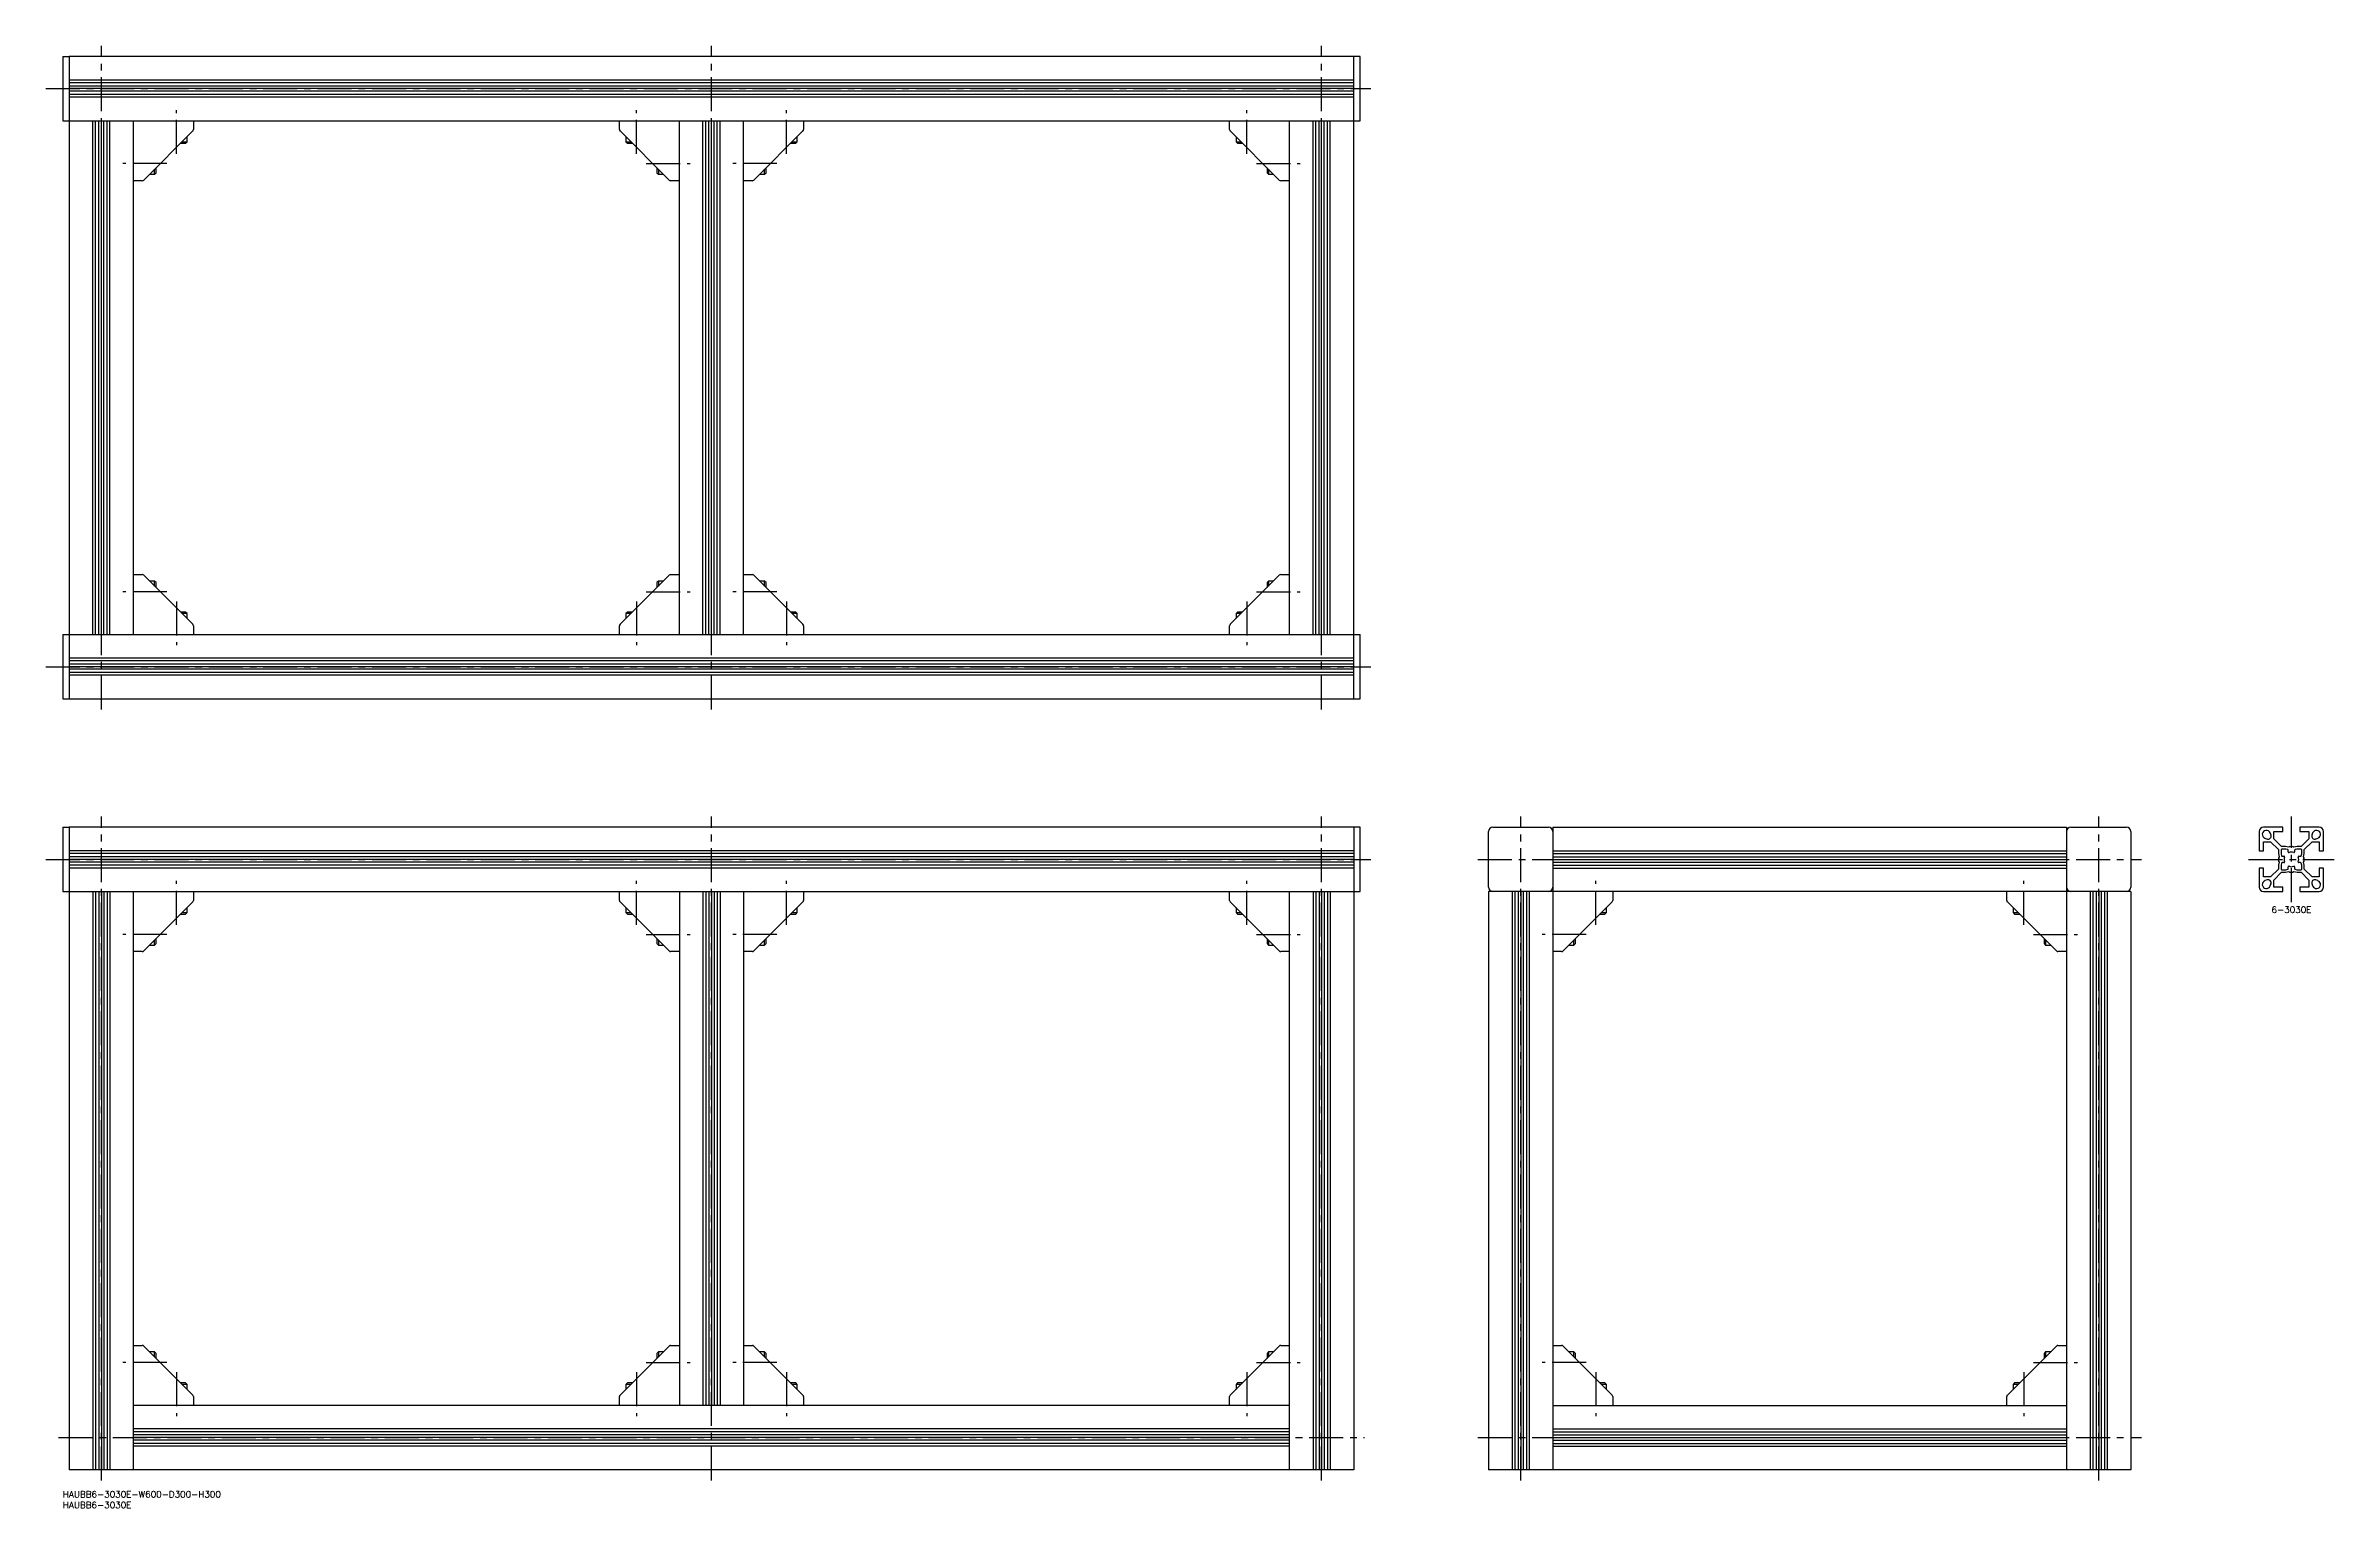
# Model space of a CAD drawing. Extents: x -8 to 1061, y -8 to 675.
import ezdxf

# ---------------------------------------------------------------- set-up
doc = ezdxf.new("R2010")
doc.units = 0
doc.header["$LTSCALE"] = 0.5
doc.linetypes.add('CENTER', pattern=[50.8, 31.75, -6.35, 6.35, -6.35])
for name, color, linetype in [('MSM_CENTER', 1, 'CENTER'), ('MSM_CONTINUOUS', 7, 'CONTINUOUS'), ('MSM_PART_NUMBER', 7, 'CONTINUOUS')]:
    doc.layers.add(name, color=color, linetype=linetype)
doc.styles.get("Standard").update_dxf_attribs({"font": 'txt.shx', "height": 3, "bigfont": 'bigfont.shx'})

# ---------------------------------------------------------------- blocks, each defined once
blk = doc.blocks.new('*U8')
at = {"layer": 'MSM_PART_NUMBER'}
blk.add_text('HAUBB6-3030E-W600-D300-H300', height=3, dxfattribs=at).set_placement((0, -3))
blk = doc.blocks.new('*U9')
at = {"layer": 'MSM_PART_NUMBER'}
blk.add_text('HAUBB6-3030E', height=3, dxfattribs=at).set_placement((0, -8))
blk = doc.blocks.new('*U10')
at = {"layer": 'MSM_PART_NUMBER'}
blk.add_text('6-3030E', height=3, dxfattribs=at).set_placement((1031.7, 270))

msp = doc.modelspace()

# ---------------------------------------------------------------- linework, layer by layer
at = {"layer": 'MSM_CENTER'}
for p, q in [((18, 365), (18, 675)), ((303, 365), (303, 675)), ((588, 365), (588, 675)), ((-8, 655), (611, 655)), ((53, 624.5), (53, 645)), ((268, 624.5), (268, 645)), ((338, 624.5), (338, 645)), ((553, 624.5), (553, 645)), ((48.5, 620), (28, 620)), ((272.5, 620), (293, 620)), ((333.5, 620), (313, 620)), ((557.5, 620), (578, 620)), ((48.5, 420), (28, 420)), ((272.5, 420), (293, 420)), ((333.5, 420), (313, 420)), ((557.5, 420), (578, 420)), ((53, 415.5), (53, 395)), ((268, 415.5), (268, 395)), ((338, 415.5), (338, 395)), ((553, 415.5), (553, 395)), ((-8, 385), (611, 385)), ((18, 5), (18, 315)), ((303, 5), (303, 315)), ((588, 5), (588, 315)), ((681, 5), (681, 315)), ((951, 5), (951, 315)), ((1041, 275), (1041, 315)), ((-8, 295), (611, 295)), ((661, 295), (971, 295)), ((1021, 295), (1061, 295)), ((53, 264.5), (53, 285)), ((268, 264.5), (268, 285)), ((338, 264.5), (338, 285)), ((553, 264.5), (553, 285)), ((716, 264.5), (716, 285)), ((916, 264.5), (916, 285)), ((48.5, 260), (28, 260)), ((272.5, 260), (293, 260)), ((333.5, 260), (313, 260)), ((557.5, 260), (578, 260)), ((711.5, 260), (691, 260)), ((920.5, 260), (941, 260)), ((48.5, 60), (28, 60)), ((53, 55.5), (53, 35)), ((268, 55.5), (268, 35)), ((272.5, 60), (293, 60)), ((333.5, 60), (313, 60)), ((338, 55.5), (338, 35)), ((553, 55.5), (553, 35)), ((557.5, 60), (578, 60)), ((711.5, 60), (691, 60)), ((716, 55.5), (716, 35)), ((916, 55.5), (916, 35)), ((920.5, 60), (941, 60)), ((-2, 25), (608, 25)), ((661, 25), (971, 25))]:
    msp.add_line(p, q, dxfattribs=at)
at = {"layer": 'MSM_CONTINUOUS'}
for p, q in [((0, 670), (3, 670)), ((0, 670), (0, 640)), ((3, 670), (3, 370)), ((606, 670), (3, 670)), ((603, 370), (603, 670)), ((606, 640), (606, 670)), ((603, 659), (3, 659)), ((603, 657.7), (3, 657.7)), ((603, 656.2), (3, 656.2)), ((603, 655), (3, 655)), ((603, 653.8), (3, 653.8)), ((603, 652.3), (3, 652.3)), ((603, 651), (3, 651)), ((0, 640), (606, 640)), ((14, 400), (14, 640)), ((15.3, 400), (15.3, 640)), ((16.8, 400), (16.8, 640)), ((18, 400), (18, 640)), ((19.2, 400), (19.2, 640)), ((20.7, 400), (20.7, 640)), ((22, 400), (22, 640)), ((33, 400), (33, 640)), ((60.7, 635.2), (37.8, 612.3)), ((58, 630.2), (58, 632.5)), ((61, 640), (61, 635.9)), ((260, 635.9), (260, 640)), ((283.2, 612.3), (260.3, 635.2)), ((263, 632.5), (263, 630.2)), ((288, 400), (288, 640)), ((299, 400), (299, 640)), ((300.3, 400), (300.3, 640)), ((301.8, 400), (301.8, 640)), ((303, 400), (303, 640)), ((304.2, 400), (304.2, 640)), ((305.7, 400), (305.7, 640)), ((307, 400), (307, 640)), ((318, 400), (318, 640)), ((345.7, 635.2), (322.8, 612.3)), ((343, 630.2), (343, 632.5)), ((346, 640), (346, 635.9)), ((545, 635.9), (545, 640)), ((568.2, 612.3), (545.3, 635.2)), ((548, 632.5), (548, 630.2)), ((573, 400), (573, 640)), ((584, 400), (584, 640)), ((585.3, 400), (585.3, 640)), ((586.8, 400), (586.8, 640)), ((588, 400), (588, 640)), ((589.2, 400), (589.2, 640)), ((590.7, 400), (590.7, 640)), ((592, 400), (592, 640)), ((55, 629.5), (57.3, 629.5)), ((55.7, 630.2), (58, 630.2)), ((57.3, 629.5), (58, 630.2)), ((263, 630.2), (263.7, 629.5)), ((263, 630.2), (265.3, 630.2)), ((263.7, 629.5), (266, 629.5)), ((340, 629.5), (342.3, 629.5)), ((340.7, 630.2), (343, 630.2)), ((342.3, 629.5), (343, 630.2)), ((548, 630.2), (548.7, 629.5)), ((548, 630.2), (550.3, 630.2)), ((548.7, 629.5), (551, 629.5)), ((37.1, 612), (33, 612)), ((40.5, 615), (42.8, 615)), ((42.8, 615), (42.8, 617.3)), ((42.8, 615), (43.5, 615.7)), ((43.5, 615.7), (43.5, 618)), ((277.5, 618), (277.5, 615.7)), ((277.5, 615.7), (278.2, 615)), ((278.2, 617.3), (278.2, 615)), ((278.2, 615), (280.5, 615)), ((288, 612), (283.9, 612)), ((322.1, 612), (318, 612)), ((325.5, 615), (327.8, 615)), ((327.8, 615), (327.8, 617.3)), ((327.8, 615), (328.5, 615.7)), ((328.5, 615.7), (328.5, 618)), ((562.5, 618), (562.5, 615.7)), ((562.5, 615.7), (563.2, 615)), ((563.2, 617.3), (563.2, 615)), ((563.2, 615), (565.5, 615)), ((573, 612), (568.9, 612)), ((33, 428), (37.1, 428)), ((37.8, 427.7), (60.7, 404.8)), ((260.3, 404.8), (283.2, 427.7)), ((283.9, 428), (288, 428)), ((318, 428), (322.1, 428)), ((322.8, 427.7), (345.7, 404.8)), ((545.3, 404.8), (568.2, 427.7)), ((568.9, 428), (573, 428)), ((42.8, 425), (40.5, 425)), ((43.5, 424.3), (42.8, 425)), ((42.8, 422.7), (42.8, 425)), ((43.5, 422), (43.5, 424.3)), ((278.2, 425), (277.5, 424.3)), ((277.5, 424.3), (277.5, 422)), ((280.5, 425), (278.2, 425)), ((278.2, 425), (278.2, 422.7)), ((327.8, 425), (325.5, 425)), ((328.5, 424.3), (327.8, 425)), ((327.8, 422.7), (327.8, 425)), ((328.5, 422), (328.5, 424.3)), ((563.2, 425), (562.5, 424.3)), ((562.5, 424.3), (562.5, 422)), ((565.5, 425), (563.2, 425)), ((563.2, 425), (563.2, 422.7)), ((57.3, 410.5), (55, 410.5)), ((58, 409.8), (55.7, 409.8)), ((58, 409.8), (57.3, 410.5)), ((58, 407.5), (58, 409.8)), ((263.7, 410.5), (263, 409.8)), ((263, 409.8), (263, 407.5)), ((265.3, 409.8), (263, 409.8)), ((266, 410.5), (263.7, 410.5)), ((342.3, 410.5), (340, 410.5)), ((343, 409.8), (340.7, 409.8)), ((343, 409.8), (342.3, 410.5)), ((343, 407.5), (343, 409.8)), ((548.7, 410.5), (548, 409.8)), ((548, 409.8), (548, 407.5)), ((550.3, 409.8), (548, 409.8)), ((551, 410.5), (548.7, 410.5)), ((0, 400), (606, 400)), ((0, 400), (0, 370)), ((61, 404.1), (61, 400)), ((260, 400), (260, 404.1)), ((346, 404.1), (346, 400)), ((545, 400), (545, 404.1)), ((606, 370), (606, 400)), ((603, 389), (3, 389)), ((603, 387.7), (3, 387.7)), ((603, 386.2), (3, 386.2)), ((603, 385), (3, 385)), ((603, 383.8), (3, 383.8)), ((603, 382.3), (3, 382.3)), ((603, 381), (3, 381)), ((0, 370), (606, 370)), ((0, 310), (3, 310)), ((0, 310), (0, 280)), ((3, 310), (3, 280)), ((606, 310), (3, 310)), ((603, 310), (603, 10)), ((606, 280), (606, 310)), ((666, 282), (666, 308)), ((668, 310), (694, 310)), ((696, 310), (696, 10)), ((696, 310), (936, 310)), ((936, 310), (936, 10)), ((938, 310), (964, 310)), ((966, 308), (966, 282)), ((1026, 308), (1026, 299)), ((1037, 310), (1028, 310)), ((1028, 299), (1028, 303.2)), ((1028, 303.2), (1031.3, 303.2)), ((1028.6, 304.9), (1029.7, 304.5)), ((1031.5, 306.3), (1031.1, 307.4)), ((1031.3, 303.2), (1035, 299.6)), ((1032.8, 304.7), (1032.8, 308)), ((1032.8, 308), (1037, 308)), ((1036.4, 301), (1032.8, 304.7)), ((1035, 299.6), (1035, 297.7)), ((1036.2, 299.5), (1036.2, 297.6)), ((1038.3, 301), (1036.4, 301)), ((1038.4, 299.8), (1036.5, 299.8)), ((1037, 308), (1037, 310)), ((1039.8, 300.7), (1038.3, 301)), ((1039.3, 299.6), (1038.4, 299.8)), ((1039.5, 298.5), (1039.5, 299.3)), ((1040.2, 301), (1039.8, 300.7)), ((1041, 300.7), (1040.5, 301)), ((1041.5, 301), (1041, 300.7)), ((1042.2, 300.7), (1041.8, 301)), ((1043.7, 301), (1042.2, 300.7)), ((1042.5, 299.3), (1042.5, 298.5)), ((1043.6, 299.8), (1042.7, 299.6)), ((1045.5, 299.8), (1043.6, 299.8)), ((1045.6, 301), (1043.7, 301)), ((1054, 310), (1045, 310)), ((1045, 310), (1045, 308)), ((1045, 308), (1049.2, 308)), ((1049.2, 304.7), (1045.6, 301)), ((1045.8, 297.6), (1045.8, 299.5)), ((1047, 299.6), (1050.7, 303.2)), ((1047, 297.7), (1047, 299.6)), ((1049.2, 308), (1049.2, 304.7)), ((1050.9, 307.4), (1050.5, 306.3)), ((1050.7, 303.2), (1054, 303.2)), ((1052.3, 304.5), (1053.4, 304.9)), ((1054, 303.2), (1054, 299)), ((1056, 299), (1056, 308)), ((603, 299), (3, 299)), ((603, 297.7), (3, 297.7)), ((603, 296.2), (3, 296.2)), ((603, 295), (3, 295)), ((603, 293.8), (3, 293.8)), ((603, 292.3), (3, 292.3)), ((603, 291), (3, 291)), ((696, 299), (936, 299)), ((696, 297.7), (936, 297.7)), ((696, 296.2), (936, 296.2)), ((696, 295), (936, 295)), ((696, 293.8), (936, 293.8)), ((696, 292.3), (936, 292.3)), ((696, 291), (936, 291)), ((1026, 299), (1028, 299)), ((1026, 291), (1026, 282)), ((1028, 291), (1026, 291)), ((1028, 286.8), (1028, 291)), ((1035, 290.4), (1031.3, 286.8)), ((1032.8, 285.3), (1036.4, 289)), ((1035, 297.7), (1035.3, 296.2)), ((1035.3, 296.2), (1035, 295.8)), ((1035, 295.4), (1035.3, 295)), ((1035.3, 295), (1035, 294.6)), ((1035, 294.2), (1035.3, 293.8)), ((1035.3, 293.8), (1035, 292.3)), ((1035, 292.3), (1035, 290.4)), ((1036.2, 297.6), (1036.4, 296.7)), ((1036.4, 293.3), (1036.2, 292.4)), ((1036.2, 292.4), (1036.2, 290.5)), ((1036.4, 289), (1038.3, 289)), ((1036.5, 290.2), (1038.4, 290.2)), ((1036.7, 296.5), (1037.5, 296.5)), ((1037.5, 293.5), (1036.7, 293.5)), ((1038.3, 289), (1039.8, 289.3)), ((1038.4, 290.2), (1039.3, 290.4)), ((1039.5, 290.7), (1039.5, 291.5)), ((1039.8, 289.3), (1040.2, 289)), ((1040.5, 289), (1041, 289.3)), ((1041, 289.3), (1041.5, 289)), ((1041.8, 289), (1042.2, 289.3)), ((1042.2, 289.3), (1043.7, 289)), ((1042.5, 291.5), (1042.5, 290.7)), ((1042.7, 290.4), (1043.6, 290.2)), ((1043.6, 290.2), (1045.5, 290.2)), ((1043.7, 289), (1045.6, 289)), ((1044.5, 296.5), (1045.3, 296.5)), ((1045.3, 293.5), (1044.5, 293.5)), ((1045.6, 296.7), (1045.8, 297.6)), ((1045.8, 292.4), (1045.6, 293.3)), ((1045.6, 289), (1049.2, 285.3)), ((1045.8, 290.5), (1045.8, 292.4)), ((1046.7, 296.2), (1047, 297.7)), ((1047, 295.8), (1046.7, 296.2)), ((1046.7, 295), (1047, 295.4)), ((1047, 294.6), (1046.7, 295)), ((1046.7, 293.8), (1047, 294.2)), ((1047, 292.3), (1046.7, 293.8)), ((1047, 290.4), (1047, 292.3)), ((1050.7, 286.8), (1047, 290.4)), ((1054, 299), (1056, 299)), ((1054, 291), (1054, 286.8)), ((1056, 291), (1054, 291)), ((1056, 282), (1056, 291)), ((0, 280), (606, 280)), ((3, 280), (3, 10)), ((14, 280), (14, 10)), ((15.3, 280), (15.3, 10)), ((16.8, 280), (16.8, 10)), ((18, 280), (18, 10)), ((19.2, 280), (19.2, 10)), ((20.7, 280), (20.7, 10)), ((22, 280), (22, 10)), ((33, 10), (33, 280)), ((61, 280), (61, 275.9)), ((260, 275.9), (260, 280)), ((288, 280), (288, 40)), ((299, 280), (299, 40)), ((300.3, 280), (300.3, 40)), ((301.8, 280), (301.8, 40)), ((303, 280), (303, 40)), ((304.2, 280), (304.2, 40)), ((305.7, 280), (305.7, 40)), ((307, 280), (307, 40)), ((318, 280), (318, 40)), ((346, 280), (346, 275.9)), ((545, 275.9), (545, 280)), ((573, 10), (573, 280)), ((584, 280), (584, 10)), ((585.3, 280), (585.3, 10)), ((586.8, 280), (586.8, 10)), ((588, 280), (588, 10)), ((589.2, 280), (589.2, 10)), ((590.7, 280), (590.7, 10)), ((592, 280), (592, 10)), ((966, 280), (666, 280)), ((666, 280), (666, 10)), ((677, 280), (677, 10)), ((678.3, 280), (678.3, 10)), ((679.8, 280), (679.8, 10)), ((681, 280), (681, 10)), ((682.2, 280), (682.2, 10)), ((683.7, 280), (683.7, 10)), ((685, 280), (685, 10)), ((724, 280), (724, 275.9)), ((908, 275.9), (908, 280)), ((947, 280), (947, 10)), ((948.3, 280), (948.3, 10)), ((949.8, 280), (949.8, 10)), ((951, 280), (951, 10)), ((952.2, 280), (952.2, 10)), ((953.7, 280), (953.7, 10)), ((955, 280), (955, 10)), ((966, 280), (966, 10)), ((1031.3, 286.8), (1028, 286.8)), ((1028, 280), (1037, 280)), ((1029.7, 285.5), (1028.6, 285.1)), ((1031.1, 282.6), (1031.5, 283.7)), ((1032.8, 282), (1032.8, 285.3)), ((1037, 282), (1032.8, 282)), ((1037, 280), (1037, 282)), ((1049.2, 282), (1045, 282)), ((1045, 282), (1045, 280)), ((1045, 280), (1054, 280)), ((1049.2, 285.3), (1049.2, 282)), ((1050.5, 283.7), (1050.9, 282.6)), ((1054, 286.8), (1050.7, 286.8)), ((1053.4, 285.1), (1052.3, 285.5)), ((60.7, 275.2), (37.8, 252.3)), ((55, 269.5), (57.3, 269.5)), ((55.7, 270.2), (58, 270.2)), ((57.3, 269.5), (58, 270.2)), ((58, 270.2), (58, 272.5)), ((283.2, 252.3), (260.3, 275.2)), ((263, 272.5), (263, 270.2)), ((263, 270.2), (263.7, 269.5)), ((263, 270.2), (265.3, 270.2)), ((263.7, 269.5), (266, 269.5)), ((345.7, 275.2), (322.8, 252.3)), ((340, 269.5), (342.3, 269.5)), ((340.7, 270.2), (343, 270.2)), ((342.3, 269.5), (343, 270.2)), ((343, 270.2), (343, 272.5)), ((568.2, 252.3), (545.3, 275.2)), ((548, 272.5), (548, 270.2)), ((548, 270.2), (548.7, 269.5)), ((548, 270.2), (550.3, 270.2)), ((548.7, 269.5), (551, 269.5)), ((723.7, 275.2), (700.8, 252.3)), ((718, 269.5), (720.3, 269.5)), ((718.7, 270.2), (721, 270.2)), ((720.3, 269.5), (721, 270.2)), ((721, 270.2), (721, 272.5)), ((931.2, 252.3), (908.3, 275.2)), ((911, 272.5), (911, 270.2)), ((911, 270.2), (911.7, 269.5)), ((911, 270.2), (913.3, 270.2)), ((911.7, 269.5), (914, 269.5)), ((42.8, 255), (42.8, 257.3)), ((43.5, 255.7), (43.5, 258)), ((277.5, 258), (277.5, 255.7)), ((278.2, 257.3), (278.2, 255)), ((327.8, 255), (327.8, 257.3)), ((328.5, 255.7), (328.5, 258)), ((562.5, 258), (562.5, 255.7)), ((563.2, 257.3), (563.2, 255)), ((705.8, 255), (705.8, 257.3)), ((706.5, 255.7), (706.5, 258)), ((925.5, 258), (925.5, 255.7)), ((926.2, 257.3), (926.2, 255)), ((37.1, 252), (33, 252)), ((40.5, 255), (42.8, 255)), ((42.8, 255), (43.5, 255.7)), ((277.5, 255.7), (278.2, 255)), ((278.2, 255), (280.5, 255)), ((288, 252), (283.9, 252)), ((322.1, 252), (318, 252)), ((325.5, 255), (327.8, 255)), ((327.8, 255), (328.5, 255.7)), ((562.5, 255.7), (563.2, 255)), ((563.2, 255), (565.5, 255)), ((573, 252), (568.9, 252)), ((700.1, 252), (696, 252)), ((703.5, 255), (705.8, 255)), ((705.8, 255), (706.5, 255.7)), ((925.5, 255.7), (926.2, 255)), ((926.2, 255), (928.5, 255)), ((936, 252), (931.9, 252)), ((33, 68), (37.1, 68)), ((37.8, 67.7), (60.7, 44.8)), ((42.8, 65), (40.5, 65)), ((43.5, 64.3), (42.8, 65)), ((42.8, 62.7), (42.8, 65)), ((43.5, 62), (43.5, 64.3)), ((260.3, 44.8), (283.2, 67.7)), ((278.2, 65), (277.5, 64.3)), ((277.5, 64.3), (277.5, 62)), ((280.5, 65), (278.2, 65)), ((278.2, 65), (278.2, 62.7)), ((283.9, 68), (288, 68)), ((318, 68), (322.1, 68)), ((322.8, 67.7), (345.7, 44.8)), ((327.8, 65), (325.5, 65)), ((328.5, 64.3), (327.8, 65)), ((327.8, 62.7), (327.8, 65)), ((328.5, 62), (328.5, 64.3)), ((545.3, 44.8), (568.2, 67.7)), ((563.2, 65), (562.5, 64.3)), ((562.5, 64.3), (562.5, 62)), ((565.5, 65), (563.2, 65)), ((563.2, 65), (563.2, 62.7)), ((568.9, 68), (573, 68)), ((696, 68), (700.1, 68)), ((700.8, 67.7), (723.7, 44.8)), ((705.8, 65), (703.5, 65)), ((706.5, 64.3), (705.8, 65)), ((705.8, 62.7), (705.8, 65)), ((706.5, 62), (706.5, 64.3)), ((908.3, 44.8), (931.2, 67.7)), ((926.2, 65), (925.5, 64.3)), ((925.5, 64.3), (925.5, 62)), ((928.5, 65), (926.2, 65)), ((926.2, 65), (926.2, 62.7)), ((931.9, 68), (936, 68)), ((57.3, 50.5), (55, 50.5)), ((58, 49.8), (55.7, 49.8)), ((58, 49.8), (57.3, 50.5)), ((58, 47.5), (58, 49.8)), ((61, 44.1), (61, 40)), ((260, 40), (260, 44.1)), ((263.7, 50.5), (263, 49.8)), ((263, 49.8), (263, 47.5)), ((265.3, 49.8), (263, 49.8)), ((266, 50.5), (263.7, 50.5)), ((342.3, 50.5), (340, 50.5)), ((343, 49.8), (340.7, 49.8)), ((343, 49.8), (342.3, 50.5)), ((343, 47.5), (343, 49.8)), ((346, 44.1), (346, 40)), ((545, 40), (545, 44.1)), ((548.7, 50.5), (548, 49.8)), ((548, 49.8), (548, 47.5)), ((550.3, 49.8), (548, 49.8)), ((551, 50.5), (548.7, 50.5)), ((720.3, 50.5), (718, 50.5)), ((721, 49.8), (718.7, 49.8)), ((721, 49.8), (720.3, 50.5)), ((721, 47.5), (721, 49.8)), ((724, 44.1), (724, 40)), ((908, 40), (908, 44.1)), ((911.7, 50.5), (911, 49.8)), ((911, 49.8), (911, 47.5)), ((913.3, 49.8), (911, 49.8)), ((914, 50.5), (911.7, 50.5)), ((573, 40), (33, 40)), ((696, 40), (936, 40)), ((573, 29), (33, 29)), ((573, 27.7), (33, 27.7)), ((573, 26.2), (33, 26.2)), ((573, 25), (33, 25)), ((573, 23.8), (33, 23.8)), ((573, 22.3), (33, 22.3)), ((696, 29), (936, 29)), ((696, 27.7), (936, 27.7)), ((696, 26.2), (936, 26.2)), ((696, 25), (936, 25)), ((696, 23.8), (936, 23.8)), ((696, 22.3), (936, 22.3)), ((573, 21), (33, 21)), ((696, 21), (936, 21)), ((603, 10), (3, 10)), ((966, 10), (666, 10))]:
    msp.add_line(p, q, dxfattribs=at)
for centre, radius, start, end in [((60, 635.9), 1, 315, 0), ((261, 635.9), 1, 180, 225), ((345, 635.9), 1, 315, 0), ((546, 635.9), 1, 180, 225), ((37.1, 613), 1, 270, 315), ((283.9, 613), 1, 225, 270), ((322.1, 613), 1, 270, 315), ((568.9, 613), 1, 225, 270), ((37.1, 427), 1, 45, 90), ((283.9, 427), 1, 90, 135), ((322.1, 427), 1, 45, 90), ((568.9, 427), 1, 90, 135), ((60, 404.1), 1, 0, 45), ((261, 404.1), 1, 135, 180), ((345, 404.1), 1, 0, 45), ((546, 404.1), 1, 135, 180), ((668, 308), 2, 90, 180), ((694, 308), 2, 0, 90), ((938, 308), 2, 90, 180), ((964, 308), 2, 0, 90), ((1028, 308), 2, 90, 180), ((1029.3, 306.7), 1.9, 20.3757, 249.6243), ((1030.1, 305.9), 1.4, 249.6243, 20.3757), ((1036.5, 299.5), 0.3, 90, 180), ((1038.4, 299.5), 0.3, 79, 90), ((1039.2, 299.3), 0.3, 0, 79), ((1040.4, 300.7), 0.3, 60, 120), ((1041.6, 300.7), 0.3, 60, 120), ((1042.8, 299.3), 0.3, 101, 180), ((1043.6, 299.5), 0.3, 90, 101), ((1045.5, 299.5), 0.3, 0, 90), ((1051.9, 305.9), 1.4, 159.6243, 290.3757), ((1052.7, 306.7), 1.9, 290.3757, 159.6243), ((1054, 308), 2, 0, 90), ((1035.3, 295.6), 0.3, 150, 210), ((1035.3, 294.4), 0.3, 150, 210), ((1036.5, 297.6), 0.3, 180, 191), ((1036.5, 292.4), 0.3, 169, 180), ((1036.5, 290.5), 0.3, 180, 270), ((1036.7, 296.8), 0.3, 191, 270), ((1036.7, 293.2), 0.3, 90, 169), ((1037.5, 296.2), 0.3, 341.0754, 90), ((1037.5, 293.8), 0.3, 270, 18.9246), ((1041, 295), 3.4, 161.0754, 198.9246), ((1038.4, 290.5), 0.3, 270, 281), ((1039.2, 290.7), 0.3, 281, 0), ((1039.8, 298.5), 0.3, 180, 288.9246), ((1039.8, 291.5), 0.3, 71.0754, 180), ((1041, 295), 3.4, 71.0754, 108.9246), ((1041, 295), 3.4, 251.0754, 288.9246), ((1040.4, 289.3), 0.3, 240, 300), ((1041.6, 289.3), 0.3, 240, 300), ((1042.2, 298.5), 0.3, 251.0754, 0), ((1042.2, 291.5), 0.3, 0, 108.9246), ((1042.8, 290.7), 0.3, 180, 259), ((1043.6, 290.5), 0.3, 259, 270), ((1044.5, 296.2), 0.3, 90, 198.9246), ((1041, 295), 3.4, 341.0754, 18.9246), ((1044.5, 293.8), 0.3, 161.0754, 270), ((1045.3, 296.8), 0.3, 270, 349), ((1045.3, 293.2), 0.3, 11, 90), ((1045.5, 290.5), 0.3, 270, 0), ((1045.5, 297.6), 0.3, 349, 0), ((1045.5, 292.4), 0.3, 0, 11), ((1046.7, 295.6), 0.3, 330, 30), ((1046.7, 294.4), 0.3, 330, 30), ((668, 282), 2, 180, 270), ((694, 282), 2, 270, 0), ((938, 282), 2, 180, 270), ((964, 282), 2, 270, 0), ((1028, 282), 2, 180, 270), ((1029.3, 283.3), 1.9, 110.3757, 339.6243), ((1030.1, 284.1), 1.4, 339.6243, 110.3757), ((1051.9, 284.1), 1.4, 69.6243, 200.3757), ((1052.7, 283.3), 1.9, 200.3757, 69.6243), ((1054, 282), 2, 270, 0), ((60, 275.9), 1, 315, 0), ((261, 275.9), 1, 180, 225), ((345, 275.9), 1, 315, 0), ((546, 275.9), 1, 180, 225), ((723, 275.9), 1, 315, 0), ((909, 275.9), 1, 180, 225), ((37.1, 253), 1, 270, 315), ((283.9, 253), 1, 225, 270), ((322.1, 253), 1, 270, 315), ((568.9, 253), 1, 225, 270), ((700.1, 253), 1, 270, 315), ((931.9, 253), 1, 225, 270), ((37.1, 67), 1, 45, 90), ((283.9, 67), 1, 90, 135), ((322.1, 67), 1, 45, 90), ((568.9, 67), 1, 90, 135), ((700.1, 67), 1, 45, 90), ((931.9, 67), 1, 90, 135), ((60, 44.1), 1, 0, 45), ((261, 44.1), 1, 135, 180), ((345, 44.1), 1, 0, 45), ((546, 44.1), 1, 135, 180), ((723, 44.1), 1, 0, 45), ((909, 44.1), 1, 135, 180)]:
    msp.add_arc(centre, radius, start, end, dxfattribs=at)

# ---------------------------------------------------------------- block references
for name in ['*U10', '*U8', '*U9']:
    msp.add_blockref(name, (0, 0), dxfattribs=at)

doc.saveas('drawing.dxf')
